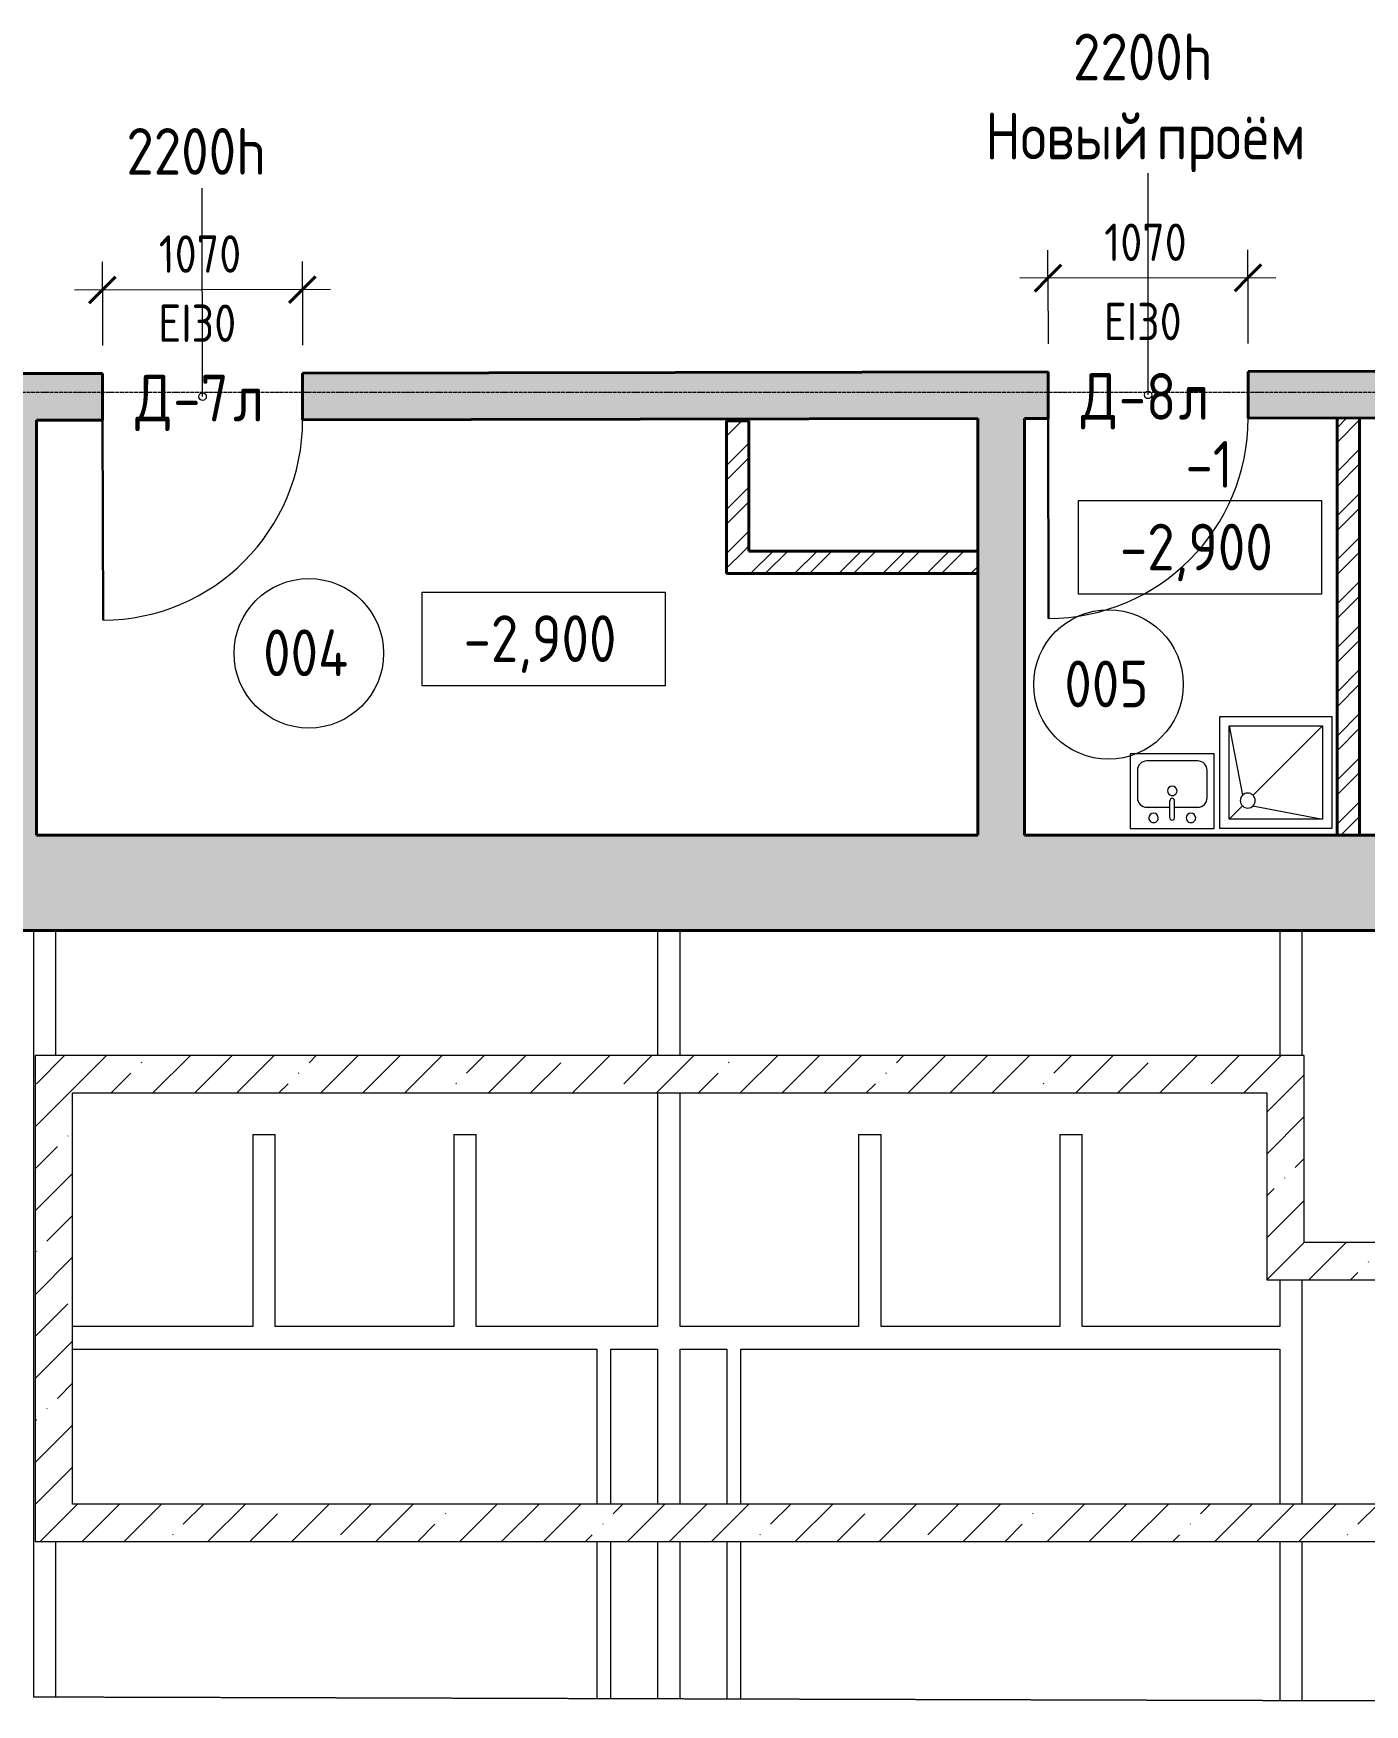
# Model space of a CAD drawing. Header units: millimetres. Extents: x -11886 to 71589, y -4690 to 48120.
# Drawn here: x 21406 to 28529, y 13535 to 22477 of the extents above; entities that cross this region are included whole.
import ezdxf

# ---------------------------------------------------------------- set-up
doc = ezdxf.new("R2010")
doc.units = ezdxf.units.MM
doc.linetypes.add('ADSK_Линия сетки', pattern=[25, 20, -2.5, 0, -2.5])
doc.linetypes.add('ADSK_Сверху', pattern=[4.5, 3, -1.5])
for name, color, linetype, lineweight in [('Аннотация', 7, 'Continuous', 20), ('Двери', 7, 'Continuous', 18), ('Марки', 7, 'Continuous', 20), ('Марки дверей', 7, 'Continuous', 20), ('Марки помещений', 7, 'Continuous', 20), ('Оси', 7, 'Continuous', 9), ('Отметки', 7, 'Continuous', 9), ('Размеры', 7, 'Continuous', 9), ('Размеры-100', 7, 'Continuous', 9), ('Сантехника', 7, 'Continuous', 18), ('Стены внутренние', 250, 'Continuous', 18), ('Узлы', 7, 'Continuous', 18)]:
    doc.layers.add(name, color=color, linetype=linetype, lineweight=lineweight)
doc.layers.add('Линии', color=7, linetype='Continuous', lineweight=9, true_color=0x00a600)
doc.styles.add('GOST Common_1', font='GOST_Common.ttf', dxfattribs={"width": 0.9, "height": 250})
doc.styles.add('GOST Common_2', font='GOST_Common.ttf', dxfattribs={"width": 0.9, "height": 200})
doc.dimstyles.new('ADSK_Основной_2_мм_Округление_до_1_мм', dxfattribs={"dimscale": 304.8, "dimtxt": 201.142999, "dimasz": 0.463911, "dimexe": 0.492126, "dimexo": 0.492126, "dimgap": 0.098425, "dimtad": 1, "dimdec": 0, "dimdsep": 46, "dimtxsty": 'GOST Common_2', "dimblk1": 'OBLIQUE', "dimblk2": 'OBLIQUE', "dimsah": 1, "dimcen": 0.09, "dimdle": 0.492126, "dimazin": 2, "dimtfac": 1, "dimtdec": 4, "dimtix": 1, "dimtmove": 0, "dimatfit": 3, "dimfxl": 1, "dimtvp": 1, "dimtolj": 1, "dimtzin": 0, "dimlwd": 20, "dimlwe": 20, "dimarcsym": 2})
pattern_1 = [(45, (0, 0), (-117.8655, 117.8655), []), (45, (78.58, 0), (-117.8655, 117.8655), [])]

# ---------------------------------------------------------------- blocks, each defined once
blk = doc.blocks.new('AC_Дверь_Однопольная - Д-7л 1070х2200h-1983186-00 План подвала кладочный')
at = {"layer": 'Двери', "lineweight": 30}
blk.add_line((535, 125), (535, 1195), dxfattribs=at)
at = {"layer": 'Двери'}
blk.add_arc((535, 125), 1070, 90, 180, dxfattribs=at)
blk = doc.blocks.new('AC_Дверь_Однопольная - Д-8л 1070х2200h-1983143-00 План подвала кладочный')
at = {"layer": 'Двери', "lineweight": 30}
blk.add_line((535, 125), (535, 1195), dxfattribs=at)
at = {"layer": 'Двери'}
blk.add_arc((535, 125), 1070, 90, 180, dxfattribs=at)
blk = doc.blocks.new('Душевая кабинка-2D - 600кв-1687892-00 План подвала кладочный')
at = {"layer": 'Сантехника'}
for p, q in [((0, 600), (600, 600)), ((0, 0), (0, 600)), ((50, 550), (550, 550)), ((50, 50), (50, 550)), ((550, 550), (550, 50)), ((600, 600), (600, 0)), ((600, 0), (0, 0)), ((550, 50), (50, 50))]:
    blk.add_line(p, q, dxfattribs=at)
at = {"layer": 'Сантехника', "lineweight": 9}
for p, q in [((50, 550), (121.1, 178.9)), ((550, 550), (178.9, 178.9)), ((122.4, 122.4), (50, 50)), ((177.6, 122.4), (550, 50))]:
    blk.add_line(p, q, dxfattribs=at)
at = {"layer": 'Сантехника'}
for start, end in [(360, 180), (180, 360)]:
    blk.add_arc((150, 150), 40, start, end, dxfattribs=at)
blk = doc.blocks.new('Кухонная мойка-Одиночная - 450 x 400 мм-1905995-00 План подвала кладочный')
at = {"layer": 'Сантехника'}
for p, q in [((240.7, 202.3), (-209.3, 202.3)), ((-209.3, 202.3), (-209.3, -197.7)), ((240.7, -197.7), (240.7, 202.3)), ((3, 145.2), (3, 53.1)), ((28.4, 145.2), (28.4, 53.1)), ((-171.2, 37.2), (-171.2, -108.8)), ((3, 88), (-120.4, 88)), ((151.8, 88), (28.4, 88)), ((202.6, -108.8), (202.6, 37.2)), ((-120.4, -159.6), (151.8, -159.6)), ((-209.3, -197.7), (240.7, -197.7))]:
    blk.add_line(p, q, dxfattribs=at)
for centre, radius, start, end in [((-84.3, 145.2), 25.4, 360, 180), ((-84.3, 145.2), 25.4, 180, 360), ((15.7, 145.2), 12.7, 360, 180), ((115.7, 145.2), 25.4, 360, 180), ((115.7, 145.2), 25.4, 180, 360), ((-120.4, 37.2), 50.8, 90, 180), ((15.7, 0), 25.4, 360, 180), ((15.7, 0), 25.4, 180, 0), ((15.7, 53.1), 12.7, 180, 0), ((151.8, 37.2), 50.8, 360, 90), ((-120.4, -108.8), 50.8, 180, 270), ((151.8, -108.8), 50.8, 270, 0)]:
    blk.add_arc(centre, radius, start, end, dxfattribs=at)
blk = doc.blocks.new('ADSK_Марка_Дверь - Типоразмер_ADSK_Марка-58376-00 План подвала кладочный')
at = {"layer": 'Марки дверей', "lineweight": 9}
blk.add_circle((0, 0), 0.2, dxfattribs=at)
blk = doc.blocks.new('ADSK_Марка_Помещение_ОдноЗначение - Номер-247393-00 План подвала кладочный')
at = {"layer": 'Марки помещений'}
blk.add_circle((0, 0), 4, dxfattribs=at)
blk = doc.blocks.new('DIMBLOCK22-00 План подвала кладочный')
at = {"layer": 'Размеры-100', "lineweight": 20, "transparency": 16777216}
for p, q in [((21775.1, 21104.1), (21774.8, 21254.1)), ((22845.1, 21106), (22844.8, 21256)), ((22995.1, 21106.2), (21625.1, 21103.8)), ((21775.1, 21104.1), (21775.6, 20807.5)), ((22845.1, 21106), (22845.6, 20809.4))]:
    blk.add_line(p, q, dxfattribs=at)
at = {"layer": 'Размеры-100', "lineweight": 40, "transparency": 16777216}
for p, q in [((21775.1, 21104.1), (21704.5, 21033.2)), ((21775.1, 21104.1), (21845.6, 21174.9)), ((22845.1, 21106), (22774.5, 21035.1)), ((22845.1, 21106), (22915.6, 21176.8))]:
    blk.add_line(p, q, dxfattribs=at)
at = {"layer": 'Размеры-100', "color": 0, "lineweight": 20, "transparency": 16777216, "insert": (22076, 21396), "char_height": 200, "width": 560.473, "attachment_point": 1, "rotation": 0.10227, "line_spacing_factor": 1.022761, "style": 'GOST Common_2'}
blk.add_mtext('1070', dxfattribs=at)
blk = doc.blocks.new('_Oblique')
at = {"color": 0, "linetype": 'ByBlock', "lineweight": -2}
blk.add_line((-0.5, -0.5), (0.5, 0.5), dxfattribs=at)
blk = doc.blocks.new('ADSK_Марка_Перекрытие - Отметка низа-2041711-00 План подвала кладочный')
at = {"layer": 'Марки'}
blk.add_line((-2.5, 0), (2.5, 0), dxfattribs=at)
blk = doc.blocks.new('Высотные отметки - Рамка-5093-00 План подвала кладочный')
at = {"layer": 'Аннотация'}
for p, q in [((-6.5, 0), (-6.5, 5)), ((-6.5, 5), (6.5, 5)), ((6.5, 5), (6.5, 0)), ((6.5, 0), (-6.5, 0))]:
    blk.add_line(p, q, dxfattribs=at)
blk = doc.blocks.new('DIMBLOCK175-00 План подвала кладочный')
at = {"layer": 'Размеры-100', "lineweight": 20, "transparency": 16777216}
for p, q in [((26834.6, 21166.9), (26834.3, 21316.9)), ((27904.6, 21168.8), (27904.3, 21318.8)), ((28054.6, 21169.1), (26684.6, 21166.6)), ((26834.6, 21166.9), (26835.2, 20816.5)), ((27904.6, 21168.8), (27905.2, 20818.4))]:
    blk.add_line(p, q, dxfattribs=at)
at = {"layer": 'Размеры-100', "lineweight": 40, "transparency": 16777216}
for p, q in [((26834.6, 21166.9), (26905.2, 21237.7)), ((27904.6, 21168.8), (27975.2, 21239.7)), ((26834.6, 21166.9), (26764, 21096.1)), ((27904.6, 21168.8), (27834, 21098))]:
    blk.add_line(p, q, dxfattribs=at)
at = {"layer": 'Размеры-100', "color": 0, "lineweight": 20, "transparency": 16777216, "insert": (27135.6, 21458.8), "char_height": 200, "width": 560.473, "attachment_point": 1, "rotation": 0.10227, "line_spacing_factor": 1.022761, "style": 'GOST Common_2'}
blk.add_mtext('1070', dxfattribs=at)

msp = doc.modelspace()

# ---------------------------------------------------------------- hatches: boundary and pattern name
at = {"layer": 'Стены внутренние', "true_color": 0xc0c0c0}
h = msp.add_hatch(color=9, dxfattribs=at)
h.paths.add_polyline_path([(18945.54, 20402.44), (19434.4, 20403.65), (19433.95, 20653.31), (18965.84, 20652.47), (18965.84, 20408.63), (18945.53, 20408.63), (18945.54, 20403.65)])
h.paths.add_polyline_path([(20754.38, 20405.67), (21776.31, 20407.49), (21775.86, 20657.49), (20753.94, 20655.66), (20754.38, 20406.28)])
h.paths.add_polyline_path([(22846.31, 20409.4), (26835.94, 20416.52), (26835.5, 20666.52), (22845.86, 20659.4), (22846.3, 20411.32)])
h.paths.add_polyline_path([(27905.94, 20418.43), (28617.04, 20419.86), (28616.59, 20669.7), (27905.49, 20668.43), (27905.94, 20419.28)])
h.paths.add_polyline_path([(30130.05, 20422.4), (30807.02, 20424.06), (30807.02, 20673.61), (30129.6, 20672.4), (30130.05, 20423.67)])
for points in [[(21423.03, 18186.96), (21423.03, 20406.86), (21173.03, 20406.41), (21173.03, 18186.96)], [(26459.99, 18186.96), (26709.99, 18186.96), (26709.99, 20416.3), (26459.99, 20415.85), (26459.99, 18217.81)], [(18945.32, 17676.96), (30842.36, 17676.96), (30842.36, 18186.96), (18945.32, 18186.96), (18945.32, 17786.6)]]:
    msp.add_hatch(color=9, dxfattribs=at).paths.add_polyline_path(points)
at = {"layer": 'Стены внутренние', "lineweight": 9}
h = msp.add_hatch(dxfattribs=at)
h.set_pattern_fill('FP_1', color=256, style=0, pattern_type=2)
h.set_pattern_definition(pattern_1)
h.paths.add_polyline_path([(25234.99, 19706.07), (25234.99, 20403.56), (25114.99, 20403.56), (25114.99, 19706.07), (25191.86, 19706.07)])
h = msp.add_hatch(dxfattribs=at)
h.set_pattern_fill('FP_1', color=256, style=0, pattern_type=2)
h.set_pattern_definition(pattern_1)
h.paths.add_polyline_path([(28381.99, 18186.96), (28501.99, 18186.96), (28501.99, 20419.49), (28381.99, 20419.28), (28381.99, 18240.54)])
h = msp.add_hatch(dxfattribs=at)
h.set_pattern_fill('FP_1', color=256, style=0, pattern_type=2)
h.set_pattern_definition(pattern_1)
h.paths.add_polyline_path([(25114.99, 19586.07), (26459.99, 19586.07), (26459.99, 19706.07), (25114.99, 19706.07), (25114.99, 19613.06)])
at = {"layer": 'Узлы', "lineweight": 9}
h = msp.add_hatch(dxfattribs=at)
h.set_pattern_fill('FP_8', color=256, style=0, pattern_type=2)
h.set_pattern_definition([(45, (-5743.86, -59924.55), (-224.5064, 224.5064), []), (45, (-5519.36, -59924.55), (-224.5064, 224.5064), [396.875, -79.375, 3.353, -76.022])])
h.paths.add_polyline_path([(35252.37, 14407.43), (36980.85, 14407.43), (36978.07, 14607.43), (21615.15, 14607.43), (21615.15, 16807.17), (28005.15, 16807.17), (28005.15, 15807.43), (36971.49, 15807.43), (36971.49, 16007.43), (28205.15, 16007.43), (28205.15, 17007.17), (21415.15, 17007.17), (21415.15, 14407.43), (35203.89, 14407.43)])

# ---------------------------------------------------------------- linework, layer by layer
at = {"layer": 'Линии', "color": 18, "lineweight": 18, "true_color": 0x000000}
for p, q in [((21415.15, 17007.17), (21415.15, 14407.43)), ((28205.15, 17007.17), (21415.15, 17007.17)), ((28205.15, 16007.43), (28205.15, 17007.17)), ((21615.15, 14607.43), (21615.15, 16807.17)), ((21615.15, 16807.17), (28005.15, 16807.17)), ((28005.15, 16807.17), (28005.15, 15807.43)), ((36971.49, 16007.43), (28205.15, 16007.43)), ((28005.15, 15807.43), (36971.49, 15807.43)), ((36978.07, 14607.43), (21615.15, 14607.43)), ((21415.15, 14407.43), (36980.85, 14407.43))]:
    msp.add_line(p, q, dxfattribs=at)
at = {"layer": 'Марки дверей'}
for p, q in [((27370.72, 20542.48), (27370.72, 21729.49)), ((22311.08, 20533.44), (22308.27, 21648.03))]:
    msp.add_line(p, q, dxfattribs=at)
at = {"layer": 'Оси', "linetype": 'ADSK_Линия сетки'}
msp.add_line((-11086.22, 20556.79), (57141.72, 20556.79), dxfattribs=at)
at = {"layer": 'Стены внутренние', "lineweight": 40}
for p, q in [((21775.86, 20657.49), (20752.96, 20655.66)), ((21776.31, 20407.49), (21775.86, 20657.49)), ((26835.5, 20666.52), (22845.86, 20659.4)), ((22845.86, 20659.4), (22846.31, 20409.4)), ((26835.94, 20416.52), (26835.5, 20666.52)), ((28707.07, 20669.86), (27905.49, 20668.43)), ((27905.49, 20668.43), (27905.94, 20418.43)), ((21423.03, 20406.86), (21776.31, 20407.49)), ((21423.03, 18186.96), (21423.03, 20406.86)), ((22846.31, 20409.4), (26459.99, 20415.85)), ((25234.99, 20403.56), (25114.99, 20403.56)), ((25114.99, 20403.56), (25114.99, 19586.07)), ((25234.99, 19706.07), (25234.99, 20403.56)), ((26459.99, 20415.85), (26459.99, 18186.96)), ((26709.99, 20416.3), (26835.94, 20416.52)), ((26709.99, 18186.96), (26709.99, 20416.3)), ((27905.94, 20418.43), (28707.52, 20419.86)), ((28381.99, 20419.28), (28381.99, 18186.96)), ((28501.99, 18186.96), (28501.99, 20419.49)), ((26459.99, 19706.07), (25234.99, 19706.07)), ((25114.99, 19586.07), (26459.99, 19586.07)), ((26459.99, 18186.96), (21423.03, 18186.96)), ((30842.36, 18186.96), (26709.99, 18186.96)), ((18945.32, 17676.96), (30842.36, 17676.96))]:
    msp.add_line(p, q, dxfattribs=at)
at = {"layer": 'Стены внутренние', "color": 253, "linetype": 'ADSK_Сверху', "true_color": 0xaaaaaa}
for p, q in [((21405.79, 17676.96), (21405.79, 13574.54)), ((21405.79, 17676.96), (21525.79, 17676.96)), ((21525.79, 17007.17), (21525.79, 17676.96)), ((24745.79, 17676.96), (24745.79, 17007.17)), ((24745.79, 17676.96), (24865.79, 17676.96)), ((24865.79, 17007.17), (24865.79, 17676.96)), ((28075.79, 17676.96), (28075.79, 17007.17)), ((28075.79, 17676.96), (28195.79, 17676.96)), ((28195.79, 17007.17), (28195.79, 17676.96)), ((24745.79, 16807.17), (24745.79, 15557.29)), ((24865.79, 15557.29), (24865.79, 16807.17)), ((22579.79, 16585.29), (22579.79, 15557.29)), ((22579.79, 16585.29), (22699.79, 16585.29)), ((22699.79, 15557.29), (22699.79, 16585.29)), ((23655.79, 16585.29), (23655.79, 15557.29)), ((23655.79, 16585.29), (23775.79, 16585.29)), ((23775.79, 15557.29), (23775.79, 16585.29)), ((25821.79, 16585.29), (25821.79, 15557.29)), ((25821.79, 16585.29), (25941.79, 16585.29)), ((25941.79, 15557.29), (25941.79, 16585.29)), ((26898.51, 16585.29), (26898.51, 15557.29)), ((26898.51, 16585.29), (27018.51, 16585.29)), ((27018.51, 15557.29), (27018.51, 16585.29)), ((28075.79, 15807.43), (28075.79, 15557.29)), ((28195.79, 14607.43), (28195.79, 15807.43)), ((22579.79, 15557.29), (21615.15, 15557.29)), ((23655.79, 15557.29), (22699.79, 15557.29)), ((24745.79, 15557.29), (23775.79, 15557.29)), ((25821.79, 15557.29), (24865.79, 15557.29)), ((26898.51, 15557.29), (25941.79, 15557.29)), ((28075.79, 15557.29), (27018.51, 15557.29)), ((21615.15, 15437.29), (24420.79, 15437.29)), ((24420.79, 15437.29), (24420.79, 14607.43)), ((24495.79, 14607.43), (24495.79, 15437.29)), ((24495.79, 15437.29), (24745.79, 15437.29)), ((24745.79, 15437.29), (24745.79, 14607.43)), ((24865.79, 14607.43), (24865.79, 15437.29)), ((24865.79, 15437.29), (25115.79, 15437.29)), ((25115.79, 15437.29), (25115.79, 14607.43)), ((25190.79, 15437.29), (28075.79, 15437.29)), ((25190.79, 14607.43), (25190.79, 15437.29)), ((28075.79, 15437.29), (28075.79, 14607.43)), ((21525.79, 13574.19), (21525.79, 14407.43)), ((24420.79, 14407.43), (24420.79, 13565.86)), ((24495.79, 13565.65), (24495.79, 14407.43)), ((24745.79, 14407.43), (24745.79, 13564.93)), ((24865.79, 13564.58), (24865.79, 14407.43)), ((25115.79, 14407.43), (25115.79, 13563.86)), ((25190.79, 13563.64), (25190.79, 14407.43)), ((28075.79, 14407.43), (28075.79, 13555.34)), ((28195.79, 13554.99), (28195.79, 14407.43)), ((21525.79, 13574.19), (21405.79, 13574.54)), ((24420.79, 13565.86), (21525.79, 13574.19)), ((24495.79, 13565.65), (24420.79, 13565.86)), ((24745.79, 13564.93), (24495.79, 13565.65)), ((24865.79, 13564.58), (24745.79, 13564.93)), ((28075.79, 13555.34), (24865.79, 13564.58)), ((28195.79, 13554.99), (28075.79, 13555.34)), ((35252.37, 13534.68), (28195.79, 13554.99))]:
    msp.add_line(p, q, dxfattribs=at)

# ---------------------------------------------------------------- block references
at = {"layer": 'Двери', "rotation": 180.1022688024733}
for name, p in [('AC_Дверь_Однопольная - Д-7л 1070х2200h-1983186-00 План подвала кладочный', (22311.08, 20533.44)), ('AC_Дверь_Однопольная - Д-8л 1070х2200h-1983143-00 План подвала кладочный', (27370.72, 20542.48))]:
    msp.add_blockref(name, p, dxfattribs=at)
at = {"layer": 'Марки', "xscale": 99.99999999999993, "yscale": 99.99999999999993, "zscale": 99.99999999999993}
msp.add_blockref('ADSK_Марка_Перекрытие - Отметка низа-2041711-00 План подвала кладочный', (27718.17, 19977.88), dxfattribs=at)
at = {"layer": 'Марки дверей', "xscale": 99.99999999999993, "yscale": 99.99999999999993, "zscale": 99.99999999999993}
for p in [(22311.08, 20533.44), (27370.72, 20542.48)]:
    msp.add_blockref('ADSK_Марка_Дверь - Типоразмер_ADSK_Марка-58376-00 План подвала кладочный', p, dxfattribs=at)
at = {"layer": 'Марки помещений', "xscale": 99.99999999999993, "yscale": 99.99999999999993, "zscale": 99.99999999999993}
for p in [(22879.7, 19159.88), (27158.59, 18993.25)]:
    msp.add_blockref('ADSK_Марка_Помещение_ОдноЗначение - Номер-247393-00 План подвала кладочный', p, dxfattribs=at)
at = {"layer": 'Отметки', "lineweight": 20, "xscale": 99.99999999999993, "yscale": 99.99999999999993, "zscale": 99.99999999999993}
for p in [(27648.41, 19476.8), (24136.35, 18986.6)]:
    msp.add_blockref('Высотные отметки - Рамка-5093-00 План подвала кладочный', p, dxfattribs=at)
at = {"layer": 'Сантехника'}
msp.add_blockref('Душевая кабинка-2D - 600кв-1687892-00 План подвала кладочный', (27753.99, 18221.96), dxfattribs=at)
at = {"layer": 'Сантехника', "rotation": 180}
msp.add_blockref('Кухонная мойка-Одиночная - 450 x 400 мм-1905995-00 План подвала кладочный', (27515.68, 18424.3), dxfattribs=at)

# ---------------------------------------------------------------- texts
at = {"layer": 'Марки', "lineweight": 9, "insert": (27570.74, 20295.72), "char_height": 250, "width": 331.8986, "attachment_point": 1, "style": 'GOST Common_1'}
msp.add_mtext('-1', dxfattribs=at)
at = {"layer": 'Марки дверей', "lineweight": 9, "attachment_point": 1}
for s, insert, char_height, width, style in [('2200h', (26968.92, 22475.92), 250, 974.0503, 'GOST Common_1'), ('Новый', (26498.62, 22052.59), 250, 1017.3414, 'GOST Common_1'), ('\\fGOST Common|b0|i0|c204|p34|;\\W.9; ', (27338.01, 22052.59), 250, 93.7974, 'GOST Common_1'), ('проём', (27415.4, 22052.59), 250, 995.6959, 'GOST Common_1'), ('2200h', (21903.27, 21970.46), 250, 974.0503, 'GOST Common_1'), ('EI30', (22073.75, 21025.86), 200, 533.9239, 'GOST Common_2'), ('EI30', (27133.39, 21034.89), 200, 533.9239, 'GOST Common_2'), ('\\fGOST Common|b0|i0|c204|p34|;\\W.9;Д', (27010.99, 20659.49), 250, 245.3164, 'GOST Common_1'), ('-8', (27213.4, 20659.49), 250, 389.6201, 'GOST Common_1'), ('\\fGOST Common|b0|i0|c204|p34|;\\W.9;Д', (21951.35, 20650.46), 250, 245.3164, 'GOST Common_1'), ('-7', (22153.76, 20650.46), 250, 389.6201, 'GOST Common_1'), ('\\fGOST Common|b0|i0|c204|p34|;\\W.9;л', (22475.23, 20650.46), 250, 194.8101, 'GOST Common_1'), ('\\fGOST Common|b0|i0|c204|p34|;\\W.9;л', (27534.86, 20659.49), 250, 194.8101, 'GOST Common_1')]:
    msp.add_mtext(s, dxfattribs=dict(at, insert=insert, char_height=char_height, width=width, style=style))
at = {"layer": 'Марки помещений', "lineweight": 9, "char_height": 250, "attachment_point": 1, "style": 'GOST Common_1'}
for s, insert, width in [('004', (22634.9, 19287.6), 606.0757), ('005', (26922.34, 19120.98), 584.4302)]:
    msp.add_mtext(s, dxfattribs=dict(at, insert=insert, width=width))
at = {"layer": 'Отметки', "lineweight": 20, "char_height": 250, "width": 1028.8226, "attachment_point": 1, "line_spacing_factor": 1.022761, "style": 'GOST Common_1'}
for insert in [(27219.73, 19853.51), (23707.68, 19363.3)]:
    msp.add_mtext('-2,900', dxfattribs=dict(at, insert=insert))

# ---------------------------------------------------------------- dimensions: what is measured, and where the dimension line sits
at = {"layer": 'Размеры', "lineweight": 20}
for base, p1, p2, picture, middle in [((21775.06, 21104.05), (22845.86, 20659.4), (21775.86, 20657.49), 'DIMBLOCK22-00 План подвала кладочный', (22309.83, 21235.01)), ((26834.6, 21166.92), (27905.49, 20668.43), (26835.5, 20666.52), 'DIMBLOCK175-00 План подвала кладочный', (27369.37, 21297.87))]:
    dim = msp.add_linear_dim(base=base, p1=p1, p2=p2, angle=0.102269, dimstyle='ADSK_Основной_2_мм_Округление_до_1_мм', override={"dimpost": '<>', "dimfxl": 1070}, dxfattribs=at)
    dim.commit()
    dim.dimension.update_dxf_attribs({"geometry": picture, "text_midpoint": middle})

doc.saveas('drawing.dxf')
